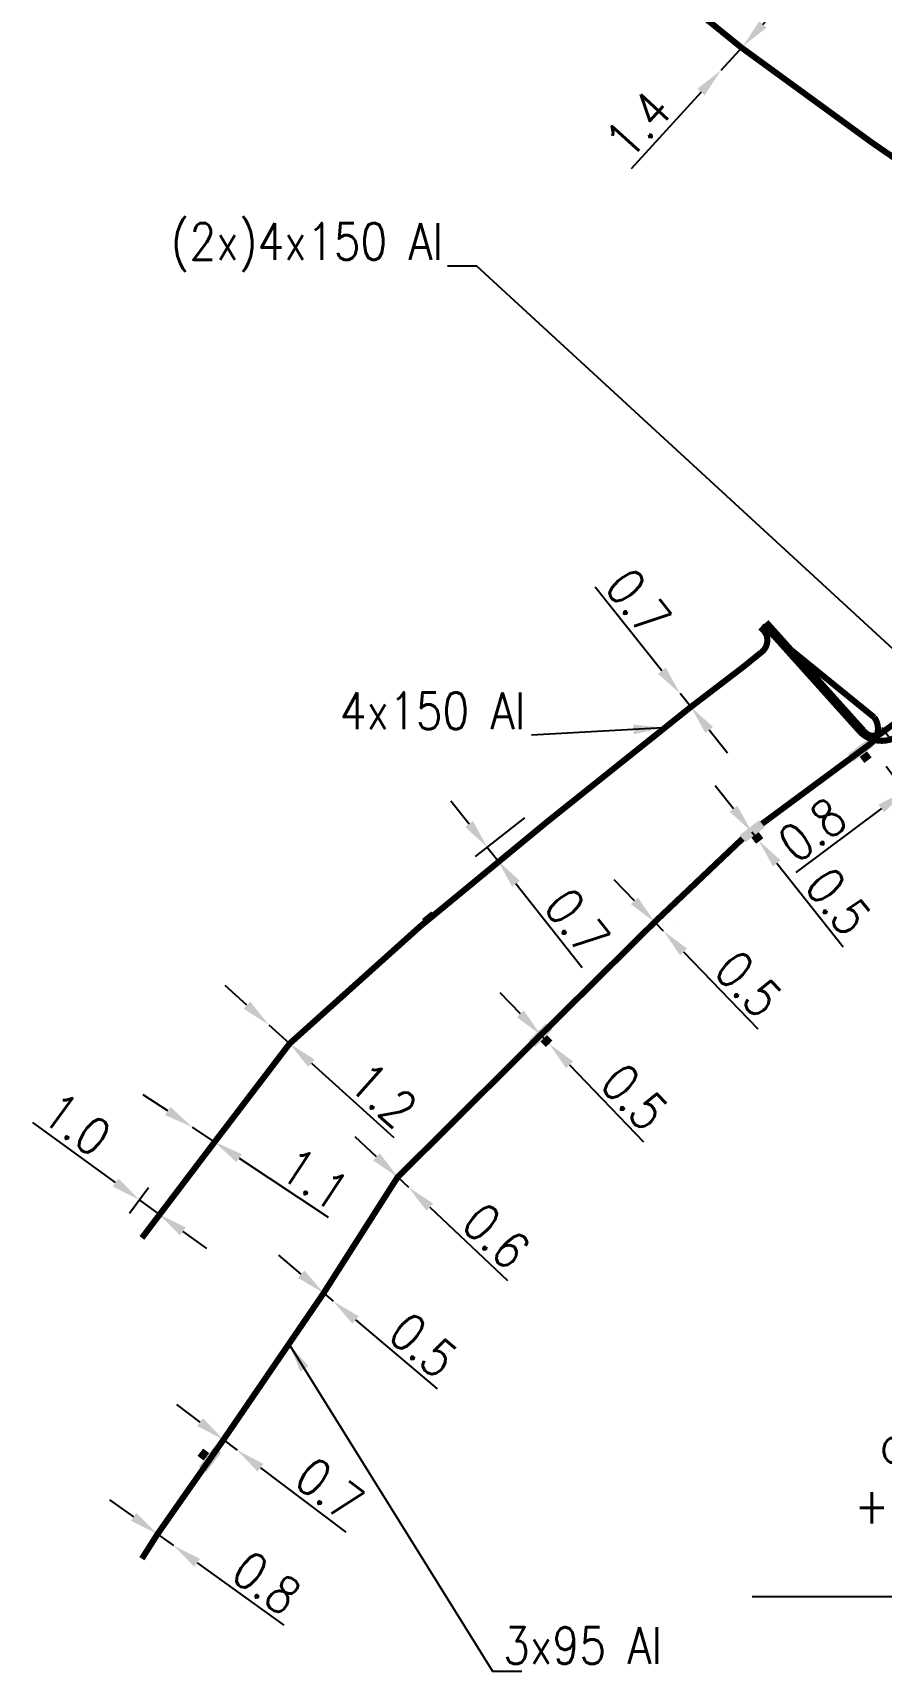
# Model space of a CAD drawing. Header units: millimetres. Extents: x 80993 to 81985, y 144000 to 145002.
# Drawn here: x 80995.5 to 81030.2, y 144060.4 to 144127.4 of the extents above; entities that cross this region are included whole.
import ezdxf
from ezdxf.enums import TextEntityAlignment as Align

# ---------------------------------------------------------------- set-up
doc = ezdxf.new("R2010")
doc.units = ezdxf.units.MM
doc.header["$PDMODE"] = 34
doc.linetypes.add('B_ST_AL', pattern=[2000, 1000, 1000])
doc.layers.get('0').update_dxf_attribs({"linetype": 'CONTINUOUS'})
doc.layers.get('Defpoints').update_dxf_attribs({"linetype": 'CONTINUOUS'})
for name, color, linetype in [('B_100', 3, 'CONTINUOUS'), ('B_300', 7, 'CONTINUOUS'), ('B_400', 7, 'CONTINUOUS')]:
    doc.layers.add(name, color=color, linetype=linetype)
doc.styles.add('M_ROMANS', font='ROMANS.shx', dxfattribs={"width": 0.75})
doc.styles.get("Standard").update_dxf_attribs({"font": 'romans.shx', "width": 0.85})
doc.dimstyles.get("Standard").update_dxf_attribs({"dimtxt": 1.5, "dimasz": 1.2, "dimexe": 0.625, "dimexo": 0.625, "dimgap": 0.25, "dimtad": 1, "dimdec": 1, "dimzin": 0, "dimdsep": 46, "dimtxsty": 'Standard', "dimcen": -0.5, "dimadec": 0, "dimazin": 0, "dimtfac": 1, "dimtdec": 1, "dimtmove": 0, "dimatfit": 3, "dimfxl": 0, "dimtolj": 1, "dimtzin": 0, "dimarcsym": 0})

# ---------------------------------------------------------------- blocks, each defined once
blk = doc.blocks.new('*D52')
at = {"layer": 'B_100', "color": 0, "linetype": 'Continuous', "lineweight": -2, "transparency": 16777216}
for p, q in [((81025.403, 144127.76), (81026.212, 144128.646)), ((81024.594, 144126.874), (81023.684, 144125.877)), ((81022.874, 144124.991), (81020.009, 144121.853))]:
    blk.add_line(p, q, dxfattribs=at)
at = {"layer": 'B_100', "color": 0, "linetype": 'Continuous', "transparency": 16777216}
for points in [[(81025.255, 144127.895), (81025.551, 144127.625), (81024.594, 144126.874)], [(81022.727, 144125.126), (81023.022, 144124.856), (81023.684, 144125.877)]]:
    blk.add_solid(points, dxfattribs=at)
at = {"layer": 'Defpoints', "color": 0, "linetype": 'Continuous', "transparency": 16777216}
for p in [(81024.594, 144126.874), (81023.684, 144125.877), (81023.684, 144125.877)]:
    blk.add_point(p, dxfattribs=at)
at = {"layer": 'B_100', "color": 0, "linetype": 'Continuous', "transparency": 16777216, "insert": (81020.298, 144123.653), "char_height": 1.5, "attachment_point": 5, "rotation": 47.59844}
blk.add_mtext('\\A1;1.4', dxfattribs=at)
blk = doc.blocks.new('*D148')
at = {"layer": 'B_300', "color": 0, "linetype": 'Continuous', "lineweight": -2, "transparency": 16777216}
for p, q in [((81024.199, 144095.66), (81023.454, 144096.6)), ((81024.945, 144094.72), (81025.225, 144094.367)), ((81025.97, 144093.427), (81028.687, 144090.002))]:
    blk.add_line(p, q, dxfattribs=at)
at = {"layer": 'B_300', "color": 0, "linetype": 'Continuous', "transparency": 16777216}
for points in [[(81024.356, 144095.784), (81024.043, 144095.536), (81024.945, 144094.72)], [(81026.127, 144093.551), (81025.814, 144093.303), (81025.225, 144094.367)]]:
    blk.add_solid(points, dxfattribs=at)
at = {"layer": 'Defpoints', "color": 0, "linetype": 'Continuous', "transparency": 16777216}
for p in [(81024.945, 144094.72), (81025.225, 144094.367), (81025.225, 144094.367)]:
    blk.add_point(p, dxfattribs=at)
at = {"layer": 'B_300', "color": 0, "linetype": 'Continuous', "transparency": 16777216, "insert": (81028.485, 144091.866), "char_height": 1.5, "attachment_point": 5, "rotation": 308.41881}
blk.add_mtext('\\A1;0.5', dxfattribs=at)
blk = doc.blocks.new('*D149')
at = {"layer": 'B_100', "color": 0, "linetype": 'Continuous', "lineweight": -2, "transparency": 16777216}
for p, q in [((81020.147, 144091.89), (81019.314, 144092.754)), ((81021.43, 144091.459), (81021.43, 144091.459)), ((81021.776, 144091.099), (81021.776, 144091.099)), ((81020.98, 144091.025), (81021.326, 144090.665)), ((81022.159, 144089.801), (81025.192, 144086.654))]:
    blk.add_line(p, q, dxfattribs=at)
at = {"layer": 'B_100', "color": 0, "linetype": 'Continuous', "transparency": 16777216}
for points in [[(81020.291, 144092.028), (81020.003, 144091.751), (81020.98, 144091.025)], [(81022.303, 144089.94), (81022.015, 144089.663), (81021.326, 144090.665)]]:
    blk.add_solid(points, dxfattribs=at)
at = {"layer": 'Defpoints', "color": 0, "linetype": 'Continuous', "transparency": 16777216}
for p in [(81020.98, 144091.025), (81021.326, 144090.665), (81021.326, 144090.665)]:
    blk.add_point(p, dxfattribs=at)
at = {"layer": 'B_100', "color": 0, "linetype": 'Continuous', "transparency": 16777216, "insert": (81024.812, 144088.489), "char_height": 1.5, "attachment_point": 5, "rotation": 313.93958}
blk.add_mtext('\\A1;0.5', dxfattribs=at)
blk = doc.blocks.new('*D150')
at = {"layer": 'B_300', "color": 0, "linetype": 'Continuous', "lineweight": -2, "transparency": 16777216}
for p, q in [((81015.482, 144087.268), (81014.65, 144088.132)), ((81016.314, 144086.403), (81016.661, 144086.043)), ((81017.494, 144085.179), (81020.526, 144082.03))]:
    blk.add_line(p, q, dxfattribs=at)
at = {"layer": 'B_300', "color": 0, "linetype": 'Continuous', "transparency": 16777216}
for points in [[(81015.626, 144087.406), (81015.338, 144087.129), (81016.314, 144086.403)], [(81017.638, 144085.317), (81017.35, 144085.04), (81016.661, 144086.043)]]:
    blk.add_solid(points, dxfattribs=at)
at = {"layer": 'Defpoints', "color": 0, "linetype": 'Continuous', "transparency": 16777216}
for p in [(81016.314, 144086.403), (81016.661, 144086.043), (81016.661, 144086.043)]:
    blk.add_point(p, dxfattribs=at)
at = {"layer": 'B_300', "color": 0, "linetype": 'Continuous', "transparency": 16777216, "insert": (81020.146, 144083.866), "char_height": 1.5, "attachment_point": 5, "rotation": 313.92327}
blk.add_mtext('\\A1;0.5', dxfattribs=at)
blk = doc.blocks.new('*D151')
at = {"layer": 'B_100', "color": 0, "linetype": 'Continuous', "lineweight": -2, "transparency": 16777216}
for p, q in [((81009.594, 144081.41), (81008.72, 144082.232)), ((81010.468, 144080.588), (81010.905, 144080.176)), ((81011.779, 144079.354), (81014.963, 144076.359))]:
    blk.add_line(p, q, dxfattribs=at)
at = {"layer": 'B_100', "color": 0, "linetype": 'Continuous', "transparency": 16777216}
for points in [[(81009.731, 144081.555), (81009.457, 144081.264), (81010.468, 144080.588)], [(81011.916, 144079.5), (81011.642, 144079.209), (81010.905, 144080.176)]]:
    blk.add_solid(points, dxfattribs=at)
at = {"layer": 'Defpoints', "color": 0, "linetype": 'Continuous', "transparency": 16777216}
for p in [(81010.468, 144080.588), (81010.905, 144080.176), (81010.905, 144080.176)]:
    blk.add_point(p, dxfattribs=at)
at = {"layer": 'B_100', "color": 0, "linetype": 'Continuous', "transparency": 16777216, "insert": (81014.494, 144078.174), "char_height": 1.5, "attachment_point": 5, "rotation": 316.75354}
blk.add_mtext('\\A1;0.6', dxfattribs=at)
blk = doc.blocks.new('*D152')
at = {"layer": 'B_100', "color": 0, "linetype": 'Continuous', "lineweight": -2, "transparency": 16777216}
for p, q in [((81006.521, 144076.61), (81005.604, 144077.384)), ((81007.438, 144075.836), (81007.82, 144075.514)), ((81008.737, 144074.74), (81012.078, 144071.921))]:
    blk.add_line(p, q, dxfattribs=at)
at = {"layer": 'B_100', "color": 0, "linetype": 'Continuous', "transparency": 16777216}
for points in [[(81006.65, 144076.763), (81006.392, 144076.457), (81007.438, 144075.836)], [(81008.866, 144074.893), (81008.608, 144074.587), (81007.82, 144075.514)]]:
    blk.add_solid(points, dxfattribs=at)
at = {"layer": 'Defpoints', "color": 0, "linetype": 'Continuous', "transparency": 16777216}
for p in [(81007.438, 144075.836), (81007.82, 144075.514), (81007.82, 144075.514)]:
    blk.add_point(p, dxfattribs=at)
at = {"layer": 'B_100', "color": 0, "linetype": 'Continuous', "transparency": 16777216, "insert": (81011.511, 144073.707), "char_height": 1.5, "attachment_point": 5, "rotation": 319.84258}
blk.add_mtext('\\A1;0.5', dxfattribs=at)
blk = doc.blocks.new('*D153')
at = {"layer": 'B_100', "color": 0, "linetype": 'Continuous', "lineweight": -2, "transparency": 16777216}
for p, q in [((81002.38, 144070.559), (81001.423, 144071.282)), ((81003.338, 144069.835), (81003.896, 144069.413)), ((81004.853, 144068.689), (81008.34, 144066.053))]:
    blk.add_line(p, q, dxfattribs=at)
at = {"layer": 'B_100', "color": 0, "linetype": 'Continuous', "transparency": 16777216}
for points in [[(81002.501, 144070.718), (81002.26, 144070.399), (81003.338, 144069.835)], [(81004.974, 144068.849), (81004.733, 144068.53), (81003.896, 144069.413)]]:
    blk.add_solid(points, dxfattribs=at)
at = {"layer": 'Defpoints', "color": 0, "linetype": 'Continuous', "transparency": 16777216}
for p in [(81003.338, 144069.835), (81003.896, 144069.413), (81003.896, 144069.413)]:
    blk.add_point(p, dxfattribs=at)
at = {"layer": 'B_100', "color": 0, "linetype": 'Continuous', "transparency": 16777216, "insert": (81007.679, 144067.807), "char_height": 1.5, "attachment_point": 5, "rotation": 322.91047}
blk.add_mtext('\\A1;0.7', dxfattribs=at)
blk = doc.blocks.new('*D154')
at = {"layer": 'B_100', "color": 0, "linetype": 'Continuous', "lineweight": -2, "transparency": 16777216}
for p, q in [((80999.667, 144066.678), (80998.695, 144067.382)), ((81000.639, 144065.975), (81001.288, 144065.506)), ((81002.26, 144064.803), (81005.802, 144062.241))]:
    blk.add_line(p, q, dxfattribs=at)
at = {"layer": 'B_100', "color": 0, "linetype": 'Continuous', "transparency": 16777216}
for points in [[(80999.784, 144066.84), (80999.55, 144066.516), (81000.639, 144065.975)], [(81002.377, 144064.965), (81002.143, 144064.641), (81001.288, 144065.506)]]:
    blk.add_solid(points, dxfattribs=at)
at = {"layer": 'Defpoints', "color": 0, "linetype": 'Continuous', "transparency": 16777216}
for p in [(81000.639, 144065.975), (81001.288, 144065.506), (81001.288, 144065.506)]:
    blk.add_point(p, dxfattribs=at)
at = {"layer": 'B_100', "color": 0, "linetype": 'Continuous', "transparency": 16777216, "insert": (81005.103, 144063.981), "char_height": 1.5, "attachment_point": 5, "rotation": 324.12214}
blk.add_mtext('\\A1;0.8', dxfattribs=at)
blk = doc.blocks.new('*D155')
at = {"layer": 'B_100', "color": 0, "linetype": 'Continuous', "lineweight": -2, "transparency": 16777216}
for p, q in [((80998.926, 144080.361), (80995.537, 144082.823)), ((80999.498, 144079.108), (81000.264, 144080.161)), ((81000.705, 144079.068), (80999.896, 144079.655)), ((81000.307, 144078.52), (81001.073, 144079.573)), ((81001.676, 144078.362), (81002.647, 144077.657))]:
    blk.add_line(p, q, dxfattribs=at)
at = {"layer": 'B_100', "color": 0, "linetype": 'Continuous', "transparency": 16777216}
for points in [[(80999.043, 144080.523), (80998.808, 144080.199), (80999.896, 144079.655)], [(81001.794, 144078.524), (81001.559, 144078.2), (81000.705, 144079.068)]]:
    blk.add_solid(points, dxfattribs=at)
at = {"layer": 'Defpoints', "color": 0, "linetype": 'Continuous', "transparency": 16777216}
for p in [(80999.896, 144079.655), (80999.131, 144078.602), (80999.94, 144078.014)]:
    blk.add_point(p, dxfattribs=at)
at = {"layer": 'B_100', "color": 0, "linetype": 'Continuous', "transparency": 16777216, "insert": (80997.333, 144082.754), "char_height": 1.5, "attachment_point": 5, "rotation": 323.99773}
blk.add_mtext('\\A1;1.0', dxfattribs=at)
blk = doc.blocks.new('*D156')
at = {"layer": 'B_100', "color": 0, "linetype": 'Continuous', "lineweight": -2, "transparency": 16777216}
for p, q in [((81001.058, 144083.292), (81000.058, 144083.955)), ((81002.058, 144082.629), (81002.975, 144082.021)), ((81003.976, 144081.359), (81007.614, 144078.948))]:
    blk.add_line(p, q, dxfattribs=at)
at = {"layer": 'B_100', "color": 0, "linetype": 'Continuous', "transparency": 16777216}
for points in [[(81001.169, 144083.459), (81000.948, 144083.125), (81002.058, 144082.629)], [(81004.086, 144081.525), (81003.865, 144081.192), (81002.975, 144082.021)]]:
    blk.add_solid(points, dxfattribs=at)
at = {"layer": 'Defpoints', "color": 0, "linetype": 'Continuous', "transparency": 16777216}
for p in [(81002.058, 144082.629), (81002.058, 144082.629), (81002.975, 144082.021)]:
    blk.add_point(p, dxfattribs=at)
at = {"layer": 'B_100', "color": 0, "linetype": 'Continuous', "transparency": 16777216, "insert": (81007.073, 144080.506), "char_height": 1.5, "attachment_point": 5, "rotation": 326.47078}
blk.add_mtext('\\A1;1.1', dxfattribs=at)
blk = doc.blocks.new('*D157')
at = {"layer": 'B_100', "color": 0, "linetype": 'Continuous', "lineweight": -2, "transparency": 16777216}
for p, q in [((81004.297, 144087.621), (81003.405, 144088.424)), ((81005.188, 144086.818), (81006.043, 144086.048)), ((81006.934, 144085.245), (81010.313, 144082.201))]:
    blk.add_line(p, q, dxfattribs=at)
at = {"layer": 'B_100', "color": 0, "linetype": 'Continuous', "transparency": 16777216}
for points in [[(81004.431, 144087.769), (81004.163, 144087.472), (81005.188, 144086.818)], [(81007.068, 144085.393), (81006.801, 144085.096), (81006.043, 144086.048)]]:
    blk.add_solid(points, dxfattribs=at)
at = {"layer": 'Defpoints', "color": 0, "linetype": 'Continuous', "transparency": 16777216}
for p in [(81005.188, 144086.818), (81005.188, 144086.818), (81006.043, 144086.048)]:
    blk.add_point(p, dxfattribs=at)
at = {"layer": 'B_100', "color": 0, "linetype": 'Continuous', "transparency": 16777216, "insert": (81009.872, 144083.945), "char_height": 1.5, "attachment_point": 5, "rotation": 317.98664}
blk.add_mtext('\\A1;1.2', dxfattribs=at)
blk = doc.blocks.new('*D158')
at = {"layer": 'B_100', "color": 0, "linetype": 'Continuous', "lineweight": -2, "transparency": 16777216}
for p, q in [((81013.385, 144095.031), (81012.643, 144095.974)), ((81015.657, 144095.292), (81013.635, 144093.702)), ((81016.09, 144094.742), (81014.068, 144093.151)), ((81014.126, 144094.088), (81014.559, 144093.538)), ((81015.301, 144092.595), (81018.004, 144089.159))]:
    blk.add_line(p, q, dxfattribs=at)
at = {"layer": 'B_100', "color": 0, "linetype": 'Continuous', "transparency": 16777216}
for points in [[(81013.542, 144095.155), (81013.227, 144094.907), (81014.126, 144094.088)], [(81015.458, 144092.718), (81015.144, 144092.471), (81014.559, 144093.538)]]:
    blk.add_solid(points, dxfattribs=at)
at = {"layer": 'Defpoints', "color": 0, "linetype": 'Continuous', "transparency": 16777216}
for p in [(81016.148, 144095.678), (81016.581, 144095.128), (81014.126, 144094.088)]:
    blk.add_point(p, dxfattribs=at)
at = {"layer": 'B_100', "color": 0, "linetype": 'Continuous', "transparency": 16777216, "insert": (81017.809, 144091.023), "char_height": 1.5, "attachment_point": 5, "rotation": 308.18724}
blk.add_mtext('\\A1;0.7', dxfattribs=at)
blk = doc.blocks.new('*D159')
at = {"layer": 'B_100', "color": 0, "linetype": 'Continuous', "lineweight": -2, "transparency": 16777216}
for p, q in [((81021.271, 144101.31), (81018.542, 144104.726)), ((81022.457, 144099.826), (81022.02, 144100.373)), ((81023.206, 144098.888), (81023.955, 144097.951))]:
    blk.add_line(p, q, dxfattribs=at)
at = {"layer": 'B_100', "color": 0, "linetype": 'Continuous', "transparency": 16777216}
for points in [[(81021.427, 144101.435), (81021.114, 144101.185), (81022.02, 144100.373)], [(81023.362, 144099.013), (81023.049, 144098.763), (81022.457, 144099.826)]]:
    blk.add_solid(points, dxfattribs=at)
at = {"layer": 'Defpoints', "color": 0, "linetype": 'Continuous', "transparency": 16777216}
for p in [(81022.02, 144100.373), (81022.02, 144100.373), (81022.457, 144099.826)]:
    blk.add_point(p, dxfattribs=at)
at = {"layer": 'B_100', "color": 0, "linetype": 'Continuous', "transparency": 16777216, "insert": (81020.313, 144104.111), "char_height": 1.5, "attachment_point": 5, "rotation": 308.62091}
blk.add_mtext('\\A1;0.7', dxfattribs=at)
blk = doc.blocks.new('B_300_02')
at = {"color": 0, "linetype": 'Continuous'}
for points in [[(-2, 0.75), (-2, -0.75), (2, 0.75), (2, -0.75)], [(-0.75, 2), (0.75, 2), (-0.75, 0.75), (0.75, 0.75)]]:
    blk.add_solid(points, dxfattribs=at)
at = {"color": 0, "linetype": 'Continuous', "style": 'M_ROMANS', "width": 0.75, "flags": 3}
for tag, p in [('DEF_LEG', (0, -5)), ('DEF_COUP', (0, -7.5)), ('DEF_TYPE', (0, -10))]:
    blk.add_attdef(tag, text='', height=1.2, dxfattribs=at).set_placement(p, align=Align.MIDDLE)
blk = doc.blocks.new('B_300_03')
at = {"color": 0, "linetype": 'Continuous'}
blk.add_solid([(-1, 0.75), (-1, 0), (1, 0.75), (1, 0)], dxfattribs=at)
at = {"color": 0, "linetype": 'Continuous', "style": 'M_ROMANS', "width": 0.75, "flags": 3}
for tag, p in [('DEF_LEG', (0, -4.25)), ('DEF_COUP', (0, -6.75)), ('DEF_TYPE', (0, -9.25))]:
    blk.add_attdef(tag, text='', height=1.2, dxfattribs=at).set_placement(p, align=Align.MIDDLE)
blk = doc.blocks.new('*D334')
at = {"layer": 'B_100', "color": 0, "linetype": 'Continuous', "lineweight": -2, "transparency": 16777216}
for p, q in [((81030.268, 144098.988), (81032.23, 144096.375)), ((81032.814, 144097.595), (81033.774, 144098.315)), ((81030.444, 144097.409), (81031.585, 144095.89)), ((81031.855, 144096.874), (81031.21, 144096.39)), ((81030.25, 144095.67), (81026.754, 144093.045))]:
    blk.add_line(p, q, dxfattribs=at)
at = {"layer": 'B_100', "color": 0, "linetype": 'Continuous', "transparency": 16777216}
for points in [[(81032.694, 144097.755), (81032.934, 144097.435), (81031.855, 144096.874)], [(81030.13, 144095.829), (81030.37, 144095.51), (81031.21, 144096.39)]]:
    blk.add_solid(points, dxfattribs=at)
at = {"layer": 'Defpoints', "color": 0, "linetype": 'Continuous', "transparency": 16777216}
for p in [(81029.893, 144099.488), (81030.069, 144097.909), (81031.855, 144096.874)]:
    blk.add_point(p, dxfattribs=at)
at = {"layer": 'B_100', "color": 0, "linetype": 'Continuous', "transparency": 16777216, "insert": (81027.422, 144094.797), "char_height": 1.5, "attachment_point": 5, "rotation": 36.89991}
blk.add_mtext('\\A1;0.8', dxfattribs=at)

msp = doc.modelspace()

# ---------------------------------------------------------------- linework, layer by layer
at = {"layer": 'B_100', "linetype": 'B_ST_AL', "const_width": 0.25, "flags": 128}
for points in [[(81000, 144147.85), (81000.255, 144147.576), (81005.037, 144143.226), (81008.253, 144140.526), (81014.914, 144134.599), (81024.522, 144126.814), (81029.876, 144122.914), (81034.391, 144119.807), (81038.251, 144116.118), (81038.407, 144115.203), (81039.153, 144114.584), (81039.205, 144114.05), (81039.586, 144113.754), (81044.27, 144110.226, -0.273371), (81044.481, 144108.718), (81042.484, 144107.22), (81039.595, 144105.097), (81036.621, 144102.865), (81034.271, 144101.044), (81032.062, 144099.457), (81031.041, 144098.717), (81031.041, 144098.717), (81031.041, 144098.717, -0.370786), (81029.416, 144098.767), (81025.434, 144103.204)], [(81025.538, 144103.297), (81029.525, 144098.855, 0.41856), (81030.24, 144098.744), (81030.747, 144099.121), (81031.769, 144099.863), (81033.972, 144101.444), (81036.318, 144103.263), (81039.297, 144105.499), (81042.186, 144107.621), (81043.554, 144108.576), (81046.176, 144110.616, -0.225968), (81048.887, 144110.272), (81050.116, 144109.386), (81052.637, 144107.086), (81055.783, 144104.549), (81060.392, 144100.013), (81062.216, 144098.233)], [(81000, 144078.094), (81002.975, 144082.021), (81006.043, 144086.048), (81011.38, 144090.841), (81016.585, 144095.131), (81022.457, 144099.826), (81024.604, 144101.467), (81025.322, 144102.049, 0.406388), (81025.481, 144102.898), (81025.312, 144103.084)], [(81025.368, 144095.043), (81029.795, 144098.315, 0.412035), (81029.961, 144099.396), (81025.351, 144103.142)]]:
    msp.add_lwpolyline(points, format="xyb", dxfattribs=at)
msp.add_lwpolyline([(81024.572, 144094.437), (81020.972, 144091.018), (81016.307, 144086.396), (81010.454, 144080.572), (81007.407, 144075.796), (81003.318, 144069.808), (81000.627, 144065.958), (81000, 144064.967)], dxfattribs=at)

# ---------------------------------------------------------------- block references
at = {"layer": 'B_300', "xscale": 0.25, "yscale": 0.25, "zscale": 0.25}
for name, p, rotation in [('B_300_02', (81029.4, 144098.045), 217.2580752488434), ('B_300_02', (81024.97, 144094.74), 217.2580752488434), ('B_300_03', (81011.767, 144091.157), 39.29059350242925), ('B_300_02', (81016.307, 144086.396), 224.9833858751048), ('B_300_02', (81002.788, 144069.024), 52.79767134830282)]:
    msp.add_blockref(name, p, dxfattribs=dict(at, rotation=rotation))

# ---------------------------------------------------------------- texts
at = {"layer": 'B_100', "linetype": 'Continuous', "char_height": 1.5}
for s, insert, attachment_point in [('\\A1;(2x)4x150 Al', (81012.327, 144118.629), 6), ('4x150 Al', (81015.687, 144099.67), 6), ('\\A1;3x95 Al', (81014.78, 144061.413), 4)]:
    msp.add_mtext(s, dxfattribs=dict(at, insert=insert, attachment_point=attachment_point))
at = {"layer": 'B_400', "linetype": 'Continuous', "insert": (81049.205, 144063.445), "char_height": 1.5, "attachment_point": 9}
msp.add_mtext('1 gaine %%C80 gris\\Pavec 2 TV Prof:0.45m\\P+ Tôle protection Acier\\P1x0,2x0,05', dxfattribs=at)

# ---------------------------------------------------------------- dimensions: what is measured, and where the dimension line sits
at = {"layer": 'B_100', "linetype": 'Continuous'}
for base, p1, p2, angle, picture, middle, dimtype in [((81023.6836, 144125.87721), (81024.59394, 144126.8741), (81023.6836, 144125.87721), 227.59844, '*D52', (81021.03689, 144122.97884), 161), ((81022.02, 144100.373), (81022.457, 144099.826), (81022.02, 144100.373), 128.62091, '*D159', (81019.532, 144103.487), 161), ((81031.855, 144096.874), (81030.069, 144097.909), (81029.893, 144099.488), 36.89991, '*D334', (81028.022, 144093.997), 160), ((81014.126, 144094.088), (81016.581, 144095.128), (81016.148, 144095.678), 128.18724, '*D158', (81017.023, 144090.405), 161), ((81005.188, 144086.818), (81006.043, 144086.048), (81005.188, 144086.818), 137.98664, '*D157', (81009.202, 144083.202), 161), ((80999.896, 144079.655), (80999.94, 144078.014), (80999.131, 144078.602), 143.99773, '*D155', (80996.746, 144081.945), 161), ((81002.058, 144082.629), (81002.975, 144082.021), (81002.058, 144082.629), 146.47078, '*D156', (81006.52, 144079.672), 161)]:
    dim = msp.add_linear_dim(base=base, p1=p1, p2=p2, angle=angle, dimstyle='Standard', dxfattribs=at)
    dim.commit()
    dim.dimension.update_dxf_attribs({"geometry": picture, "text_midpoint": middle, "dimtype": dimtype})
for p1, p2, picture, middle in [((81020.98, 144091.025), (81021.326, 144090.665), '*D149', (81024.812, 144088.489)), ((81010.468, 144080.588), (81010.905, 144080.176), '*D151', (81014.494, 144078.174)), ((81007.438, 144075.836), (81007.82, 144075.514), '*D152', (81011.511, 144073.707)), ((81003.338, 144069.835), (81003.896, 144069.413), '*D153', (81007.679, 144067.807)), ((81000.639, 144065.975), (81001.288, 144065.506), '*D154', (81005.103, 144063.981))]:
    dim = msp.add_aligned_dim(p1=p1, p2=p2, distance=0, dimstyle='Standard', dxfattribs=at)
    dim.commit()
    dim.dimension.update_dxf_attribs({"geometry": picture, "text_midpoint": middle})
at = {"layer": 'B_300', "linetype": 'Continuous'}
for p1, p2, picture, middle in [((81024.94517, 144094.71979), (81025.2248, 144094.36722), '*D148', (81028.48504, 144091.86586)), ((81016.314, 144086.403), (81016.661, 144086.043), '*D150', (81020.146, 144083.866))]:
    dim = msp.add_aligned_dim(p1=p1, p2=p2, distance=0, dimstyle='Standard', dxfattribs=at)
    dim.commit()
    dim.dimension.update_dxf_attribs({"geometry": picture, "text_midpoint": middle})

# ---------------------------------------------------------------- leaders
at = {"layer": 'B_100', "linetype": 'Continuous'}
for points in [[(81032.255, 144100.783), (81013.695, 144117.862), (81012.495, 144117.862)], [(81021.309, 144098.974), (81015.937, 144098.67)], [(81006.016, 144073.758), (81014.347, 144060.362), (81015.547, 144060.362)]]:
    msp.add_leader(points, dimstyle='Standard', dxfattribs=at)
at = {"layer": 'B_400', "linetype": 'Continuous', "annotation_type": 0, "has_hookline": 1, "hookline_direction": 1, "text_width": 22.889}
msp.add_leader([(81057.443, 144102.219), (81049.303, 144063.401), (81048.103, 144063.401)], dimstyle='Standard', override={"dimfxl": 1.25}, dxfattribs=at)

doc.saveas('drawing.dxf')
